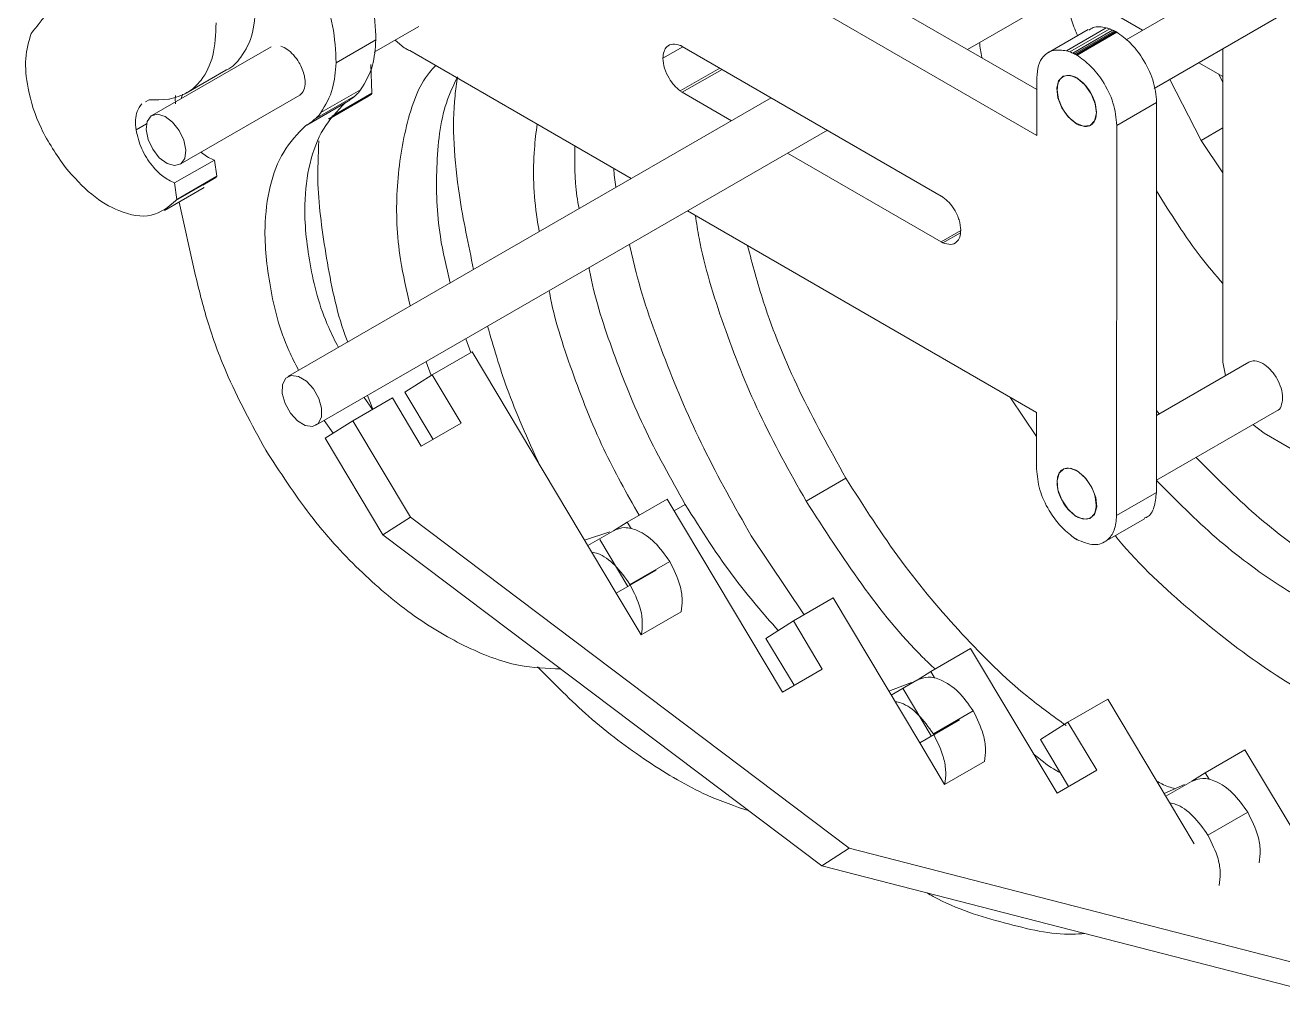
# Model space of a CAD drawing. Header units: inches. Extents: x 0 to 44.3, y 0 to 33.7.
# Drawn here: x 27.908 to 29.305, y 21.212 to 22.291 of the extents above; entities that cross this region are included whole.
import ezdxf

# ---------------------------------------------------------------- set-up
doc = ezdxf.new("R2010")
doc.units = ezdxf.units.IN
doc.header["$MEASUREMENT"] = 0

msp = doc.modelspace()

# ---------------------------------------------------------------- linework, layer by layer
at = {"color": 7, "linetype": 'Continuous', "lineweight": 15}
for p, q in [((29.0313, 22.2196), (28.4664, 22.5463)), ((29.0313, 22.1685), (28.421, 22.5214)), ((29.2664, 22.3534), (29.1306, 22.275)), ((28.9543, 22.2642), (29.0704, 22.3312)), ((29.1013, 22.313), (29.1489, 22.2856)), ((29.1618, 22.2209), (29.2976, 22.2993)), ((28.2954, 22.2611), (28.3449, 22.2897)), ((29.0885, 22.2864), (29.0443, 22.2608)), ((29.0643, 22.2627), (29.1085, 22.2882)), ((29.0682, 22.2615), (29.1123, 22.2871)), ((29.0713, 22.2602), (29.1155, 22.2857)), ((29.0734, 22.2593), (29.1176, 22.2848)), ((29.0747, 22.2586), (29.1189, 22.2841)), ((29.0749, 22.2585), (29.1191, 22.284)), ((29.0762, 22.2578), (29.1204, 22.2833)), ((29.1191, 22.284), (29.1189, 22.2841)), ((29.1204, 22.2833), (29.1191, 22.284)), ((28.2531, 22.2494), (28.2973, 22.2749)), ((28.3186, 22.2745), (28.3287, 22.2661)), ((28.1811, 22.2673), (28.0485, 22.1908)), ((28.3349, 22.263), (28.5809, 22.1208)), ((28.9251, 22.1013), (28.6376, 22.2676)), ((29.0754, 22.2582), (29.0747, 22.2586)), ((29.0762, 22.2578), (29.0749, 22.2585)), ((29.2379, 22.2648), (29.2381, 21.9167)), ((28.0865, 22.2157), (28.1307, 22.2412)), ((28.2916, 22.2474), (28.2928, 22.2155)), ((29.2114, 22.2495), (29.2379, 22.2343)), ((29.0313, 22.2327), (29.0313, 22.1685)), ((29.0758, 22.2325), (29.0755, 22.2327)), ((29.2138, 22.1631), (29.179, 22.2308)), ((29.2379, 22.2277), (29.2331, 22.237)), ((28.0797, 22.1366), (28.2126, 22.2133)), ((28.2299, 22.1872), (28.2741, 22.2127)), ((28.2361, 22.194), (28.2803, 22.2195)), ((28.2448, 22.1868), (28.289, 22.2123)), ((28.2917, 22.214), (28.2475, 22.1885)), ((28.292, 22.2142), (28.2478, 22.1887)), ((28.2928, 22.2155), (28.2486, 22.19)), ((28.2917, 22.214), (28.2887, 22.213)), ((28.6375, 22.2166), (28.6921, 22.185)), ((28.0454, 22.2083), (28.0413, 22.206)), ((28.052, 22.2083), (28.0454, 22.2083)), ((28.0672, 22.2089), (28.0563, 22.2081)), ((28.0677, 22.209), (28.0672, 22.2089)), ((28.068, 22.2091), (28.0677, 22.209)), ((28.0677, 22.209), (28.0677, 22.209)), ((28.7363, 22.2105), (28.1995, 21.9006)), ((28.2204, 22.1801), (28.2646, 22.2056)), ((29.1203, 22.1798), (29.1645, 22.2054)), ((29.1642, 21.7717), (29.1645, 22.2054)), ((28.2475, 22.1885), (28.2445, 22.1875)), ((28.2307, 21.8465), (28.7988, 22.1744)), ((29.0755, 22.1816), (29.0758, 22.1815)), ((29.0778, 22.1804), (29.0778, 22.1805)), ((29.12, 21.7462), (29.1203, 22.1798)), ((29.238, 22.127), (29.2138, 22.1631)), ((28.7546, 22.1489), (28.9251, 22.0503)), ((28.1178, 22.1413), (28.0736, 22.1158)), ((28.1178, 22.1413), (28.1204, 22.1232)), ((28.0736, 22.1158), (28.0762, 22.0976)), ((28.1194, 22.1219), (28.0752, 22.0964)), ((28.1204, 22.1232), (28.0762, 22.0976)), ((28.1194, 22.1219), (28.1051, 22.1134)), ((28.0625, 22.0852), (28.1066, 22.1107)), ((28.0788, 22.0946), (28.0962, 22.0158)), ((28.6433, 22.0847), (29.0311, 21.8605)), ((28.9271, 22.0493), (28.9465, 22.0605)), ((28.4028, 21.9273), (28.3973, 21.9426)), ((28.4041, 21.928), (28.3599, 21.9025)), ((28.5643, 21.6598), (28.4041, 21.928)), ((28.3586, 21.9017), (28.3531, 21.9171)), ((29.2667, 21.9166), (29.1643, 21.8575)), ((29.2381, 21.9167), (29.2408, 21.9017)), ((28.3599, 21.9025), (28.3294, 21.8831)), ((28.3599, 21.9025), (28.3919, 21.8488)), ((28.3157, 21.877), (28.2715, 21.8515)), ((28.2933, 21.8641), (28.2841, 21.8773)), ((28.288, 21.8795), (28.2937, 21.8643)), ((28.3477, 21.8233), (28.3157, 21.877)), ((28.3294, 21.8831), (28.3607, 21.8308)), ((29.0023, 21.8771), (29.0311, 21.8341)), ((29.1674, 21.8593), (29.1643, 21.863)), ((28.2498, 21.8376), (28.2399, 21.8518)), ((28.2715, 21.8515), (28.241, 21.832)), ((28.2715, 21.8515), (28.3356, 21.7442)), ((29.0311, 21.8605), (29.031, 21.798)), ((29.1642, 21.7853), (29.2979, 21.8625)), ((28.3919, 21.8488), (28.3477, 21.8233)), ((29.2715, 21.8472), (29.2838, 21.8376)), ((29.2838, 21.8376), (29.5168, 21.7034)), ((28.241, 21.832), (28.3051, 21.7247)), ((29.0755, 21.7961), (29.0752, 21.7962)), ((28.7751, 21.7622), (28.8193, 21.7877)), ((29.12, 21.7462), (29.1642, 21.7717)), ((28.6206, 21.7645), (28.5764, 21.7389)), ((28.7488, 21.5499), (28.6206, 21.7645)), ((28.3356, 21.7442), (28.3051, 21.7247)), ((28.3356, 21.7442), (28.8229, 21.3762)), ((28.5764, 21.7389), (28.5612, 21.7292)), ((28.5764, 21.7389), (28.5807, 21.7318)), ((29.0752, 21.7452), (29.0755, 21.7451)), ((29.1067, 21.7169), (29.1509, 21.7424)), ((28.3051, 21.7247), (28.7924, 21.3568)), ((28.5571, 21.7279), (28.529, 21.7189)), ((28.5327, 21.7127), (28.5612, 21.7292)), ((28.7142, 21.7234), (28.7728, 21.6358)), ((28.546, 21.7195), (28.5772, 21.6673)), ((29.0746, 21.7201), (29.0764, 21.719)), ((29.0749, 21.7199), (29.0754, 21.7196)), ((28.6085, 21.6853), (28.5643, 21.6598)), ((28.5795, 21.6695), (28.6237, 21.695)), ((28.5643, 21.6598), (28.592, 21.6134)), ((28.8052, 21.6546), (28.761, 21.629)), ((28.9013, 21.4936), (28.8052, 21.6546)), ((28.592, 21.6134), (28.6362, 21.6389)), ((28.761, 21.629), (28.7305, 21.6096)), ((28.761, 21.629), (28.793, 21.5754)), ((28.7305, 21.6096), (28.7618, 21.5574)), ((28.9577, 21.5983), (28.9135, 21.5728)), ((29.0538, 21.4374), (28.9577, 21.5983)), ((28.793, 21.5754), (28.7488, 21.5499)), ((28.9135, 21.5728), (28.8984, 21.5631)), ((28.9135, 21.5728), (28.9177, 21.5656)), ((28.892, 21.5606), (28.8671, 21.5509)), ((28.8697, 21.5466), (28.8982, 21.5631)), ((28.883, 21.5534), (28.9142, 21.5011)), ((29.1101, 21.542), (29.0659, 21.5165)), ((29.2063, 21.3811), (29.1101, 21.542)), ((28.9165, 21.5034), (28.9607, 21.5289)), ((28.9455, 21.5191), (28.9013, 21.4936)), ((29.0659, 21.5165), (29.0355, 21.4971)), ((29.0659, 21.5165), (29.098, 21.4629)), ((28.9013, 21.4936), (28.929, 21.4472)), ((29.0355, 21.4971), (29.0667, 21.4448)), ((29.2626, 21.4858), (29.2184, 21.4603)), ((29.3267, 21.3785), (29.2626, 21.4858)), ((28.929, 21.4472), (28.9732, 21.4727)), ((29.098, 21.4629), (29.0538, 21.4374)), ((29.2184, 21.4603), (29.2034, 21.4507)), ((29.2184, 21.4603), (29.2227, 21.4531)), ((29.1954, 21.4471), (29.1728, 21.4372)), ((29.1746, 21.4341), (29.2032, 21.4506)), ((29.2215, 21.3908), (29.2657, 21.4164)), ((28.8229, 21.3762), (28.7924, 21.3568)), ((28.8229, 21.3762), (29.3847, 21.2316)), ((28.7924, 21.3568), (29.3543, 21.2122))]:
    msp.add_line(p, q, dxfattribs=at)
at = {"color": 8, "linetype": 'Continuous', "lineweight": 15}
for p, q in [((28.6161, 22.2545), (28.6382, 22.2672)), ((28.6352, 22.2182), (28.6792, 22.2435)), ((28.6375, 22.2166), (28.6817, 22.2421)), ((28.0425, 22.1816), (28.0308, 22.1748)), ((29.0755, 22.1816), (29.0755, 22.1817)), ((29.0758, 22.1815), (29.0758, 22.1815)), ((29.2138, 22.1631), (29.2379, 22.177)), ((28.9251, 22.0503), (28.9469, 22.0629)), ((28.6285, 21.7512), (28.6409, 21.7584)), ((29.0752, 21.7452), (29.0752, 21.7452)), ((29.0755, 21.7451), (29.0755, 21.7451))]:
    msp.add_line(p, q, dxfattribs=at)
at = {"color": 7, "linetype": 'Continuous', "lineweight": 15, "flags": 128}
for points in [[(29.0976, 22.1933), (29.0956, 22.1848), (29.0905, 22.1797), (29.0831, 22.1788), (29.0746, 22.1822), (29.0662, 22.1894), (29.0593, 22.1993), (29.0548, 22.2104), (29.0535, 22.221), (29.0555, 22.2295), (29.0606, 22.2346), (29.0679, 22.2355), (29.0765, 22.2321), (29.0848, 22.2249), (29.0918, 22.215), (29.0963, 22.2039), (29.0976, 22.1933)], [(28.0715, 22.1835), (28.0789, 22.1741), (28.0841, 22.1632), (28.0862, 22.1523), (28.085, 22.1431), (28.0805, 22.1371), (28.0736, 22.1352), (28.0653, 22.1376), (28.0567, 22.1439), (28.0493, 22.1533), (28.0442, 22.1642), (28.0421, 22.1751), (28.0433, 22.1842), (28.0477, 22.1903), (28.0546, 22.1922), (28.063, 22.1898), (28.0715, 22.1835)], [(28.2269, 21.8452), (28.2188, 21.8462), (28.2102, 21.8515), (28.2024, 21.8601), (28.1964, 21.8707), (28.1933, 21.8818), (28.1936, 21.8916), (28.1971, 21.8987), (28.2033, 21.9019), (28.2114, 21.9008), (28.22, 21.8956), (28.2279, 21.887), (28.2338, 21.8763), (28.2369, 21.8653), (28.2367, 21.8554), (28.2332, 21.8484), (28.2269, 21.8452)], [(29.0615, 21.7981), (29.069, 21.7986), (29.0776, 21.7948), (29.0859, 21.7873), (29.0926, 21.7773), (29.0969, 21.7662), (29.0979, 21.7557), (29.0956, 21.7474), (29.0902, 21.7427), (29.0827, 21.7422), (29.0741, 21.7459), (29.0658, 21.7534), (29.0591, 21.7635), (29.0548, 21.7746), (29.0538, 21.7851), (29.0562, 21.7933), (29.0615, 21.7981)]]:
    msp.add_lwpolyline(points, dxfattribs=at)
at = {"color": 7, "linetype": 'Continuous', "lineweight": 15}
for points, knots in [([(28.2973, 22.2749), (28.2967, 22.2883), (28.2955, 22.3147), (28.2825, 22.355), (28.2655, 22.3906), (28.2518, 22.4101), (28.245, 22.4199)], [0, 0, 0, 0, 0.288248, 0.566664, 0.783223, 1, 1, 1, 1]), ([(28.2531, 22.2494), (28.2525, 22.2628), (28.2513, 22.2892), (28.2383, 22.3295), (28.2213, 22.365), (28.2076, 22.3846), (28.2008, 22.3944)], [0, 0, 0, 0, 0.2882481, 0.5666641, 0.7832233, 1, 1, 1, 1]), ([(28.164, 22.3194), (28.1634, 22.3066), (28.1624, 22.2814), (28.1491, 22.2568), (28.1378, 22.2439), (28.1309, 22.2415), (28.1306, 22.2414)], [0, 0, 0, 0, 0.363143, 0.713899, 0.986726, 1, 1, 1, 1]), ([(27.9143, 22.282), (27.9177, 22.2862), (27.9237, 22.2933), (27.9292, 22.3011), (27.9315, 22.3044)], [0, 0, 0, 0, 0.580401, 1, 1, 1, 1]), ([(29.0683, 22.3027), (29.0701, 22.2967), (29.0724, 22.2889), (29.0759, 22.2813), (29.0766, 22.2795)], [0, 0, 0, 0, 0.774234, 1, 1, 1, 1]), ([(27.9523, 22.133), (27.9426, 22.1471), (27.9236, 22.1748), (27.91, 22.2185), (27.9066, 22.2554), (27.9117, 22.2731), (27.9143, 22.282)], [0, 0, 0, 0, 0.285777, 0.561609, 0.778555, 1, 1, 1, 1]), ([(28.1198, 22.2939), (28.1192, 22.2811), (28.1181, 22.256), (28.1052, 22.2307), (28.0882, 22.2147), (28.0745, 22.2109), (28.0677, 22.209)], [0, 0, 0, 0, 0.288248, 0.566663, 0.783222, 1, 1, 1, 1]), ([(29.1085, 22.2882), (29.1033, 22.2892), (29.0957, 22.2906), (29.0906, 22.2867), (29.089, 22.2855)], [0, 0, 0, 0, 0.689246, 1, 1, 1, 1]), ([(29.1123, 22.2871), (29.1116, 22.2873), (29.1103, 22.2878), (29.1091, 22.2881), (29.1085, 22.2882)], [0, 0, 0, 0, 0.562935, 1, 1, 1, 1]), ([(29.1155, 22.2857), (29.1149, 22.286), (29.1138, 22.2865), (29.1128, 22.2869), (29.1123, 22.2871)], [0, 0, 0, 0, 0.558837, 1, 1, 1, 1]), ([(29.1176, 22.2848), (29.1172, 22.285), (29.1165, 22.2853), (29.1158, 22.2856), (29.1155, 22.2857)], [0, 0, 0, 0, 0.559064, 1, 1, 1, 1]), ([(29.1189, 22.2841), (29.1186, 22.2843), (29.1182, 22.2845), (29.1177, 22.2847), (29.1176, 22.2848)], [0, 0, 0, 0, 0.558983, 1, 1, 1, 1]), ([(29.1645, 22.2054), (29.1637, 22.2136), (29.162, 22.2298), (29.1501, 22.2536), (29.1355, 22.2724), (29.1251, 22.2798), (29.1198, 22.2836)], [0, 0, 0, 0, 0.283859, 0.558131, 0.775209, 1, 1, 1, 1]), ([(28.2803, 22.2195), (28.2854, 22.2278), (28.2947, 22.243), (28.2965, 22.265), (28.2973, 22.2749)], [0, 0, 0, 0, 0.551078, 1, 1, 1, 1]), ([(28.6353, 22.2686), (28.6324, 22.2695), (28.6266, 22.2711), (28.6205, 22.268), (28.6168, 22.2623), (28.6163, 22.2571), (28.6161, 22.2545)], [0, 0, 0, 0, 0.28077, 0.555571, 0.773827, 1, 1, 1, 1]), ([(28.6376, 22.2676), (28.6371, 22.2678), (28.6364, 22.2682), (28.6356, 22.2685), (28.6353, 22.2686)], [0, 0, 0, 0, 0.557801, 1, 1, 1, 1]), ([(28.9707, 22.2546), (28.9706, 22.2549), (28.9689, 22.2608), (28.9684, 22.2665), (28.9678, 22.272)], [0, 0, 0, 0, 0.043587, 1, 1, 1, 1]), ([(28.2126, 22.2133), (28.2144, 22.215), (28.2179, 22.2184), (28.219, 22.2268), (28.218, 22.235), (28.2157, 22.2425), (28.2117, 22.2506), (28.2059, 22.2583), (28.1989, 22.2647), (28.1942, 22.2668), (28.1918, 22.2678)], [0, 0, 0, 0, 0.156653, 0.307882, 0.408773, 0.511056, 0.616871, 0.747971, 0.874498, 1, 1, 1, 1]), ([(28.3287, 22.2661), (28.3299, 22.2654), (28.332, 22.2643), (28.334, 22.2634), (28.3349, 22.263)], [0, 0, 0, 0, 0.56451, 1, 1, 1, 1]), ([(28.6161, 22.2545), (28.6165, 22.2508), (28.6172, 22.2435), (28.6222, 22.2327), (28.6284, 22.2239), (28.6329, 22.2201), (28.6352, 22.2182)], [0, 0, 0, 0, 0.285401, 0.560939, 0.777918, 1, 1, 1, 1]), ([(29.0643, 22.2627), (29.0593, 22.2634), (29.0492, 22.2647), (29.0388, 22.2577), (29.0325, 22.2469), (29.0317, 22.2375), (29.0313, 22.2327)], [0, 0, 0, 0, 0.279528, 0.55585, 0.7747, 1, 1, 1, 1]), ([(29.0682, 22.2615), (29.0674, 22.2618), (29.0661, 22.2622), (29.0649, 22.2626), (29.0643, 22.2627)], [0, 0, 0, 0, 0.562935, 1, 1, 1, 1]), ([(29.0713, 22.2602), (29.0707, 22.2605), (29.0697, 22.261), (29.0686, 22.2614), (29.0682, 22.2615)], [0, 0, 0, 0, 0.558837, 1, 1, 1, 1]), ([(29.0734, 22.2593), (29.073, 22.2595), (29.0723, 22.2598), (29.0716, 22.2601), (29.0713, 22.2602)], [0, 0, 0, 0, 0.559064, 1, 1, 1, 1]), ([(29.0747, 22.2586), (29.0744, 22.2587), (29.074, 22.259), (29.0736, 22.2592), (29.0734, 22.2593)], [0, 0, 0, 0, 0.558983, 1, 1, 1, 1]), ([(29.0749, 22.2585), (29.075, 22.2585), (29.0752, 22.2584), (29.0753, 22.2583), (29.0754, 22.2582)], [0, 0, 0, 0, 0.55489, 1, 1, 1, 1]), ([(29.0756, 22.2581), (29.0757, 22.258), (29.0759, 22.258), (29.0761, 22.2579), (29.0762, 22.2578)], [0, 0, 0, 0, 0.530754, 1, 1, 1, 1]), ([(29.1203, 22.1798), (29.1195, 22.1881), (29.1178, 22.2043), (29.1059, 22.2281), (29.0913, 22.2469), (29.0809, 22.2543), (29.0756, 22.2581)], [0, 0, 0, 0, 0.283859, 0.558131, 0.775209, 1, 1, 1, 1]), ([(28.2361, 22.194), (28.2412, 22.2023), (28.2505, 22.2175), (28.2523, 22.2395), (28.2531, 22.2494)], [0, 0, 0, 0, 0.551078, 1, 1, 1, 1]), ([(28.3355, 21.9791), (28.3314, 21.9964), (28.3209, 22.0413), (28.3187, 22.1104), (28.3296, 22.1807), (28.3456, 22.2274), (28.3614, 22.2438), (28.3638, 22.2463)], [0, 0, 0, 0, 0.159469, 0.413705, 0.680781, 0.951362, 1, 1, 1, 1]), ([(28.3797, 22.0046), (28.3756, 22.022), (28.365, 22.0669), (28.3635, 22.1352), (28.3699, 22.1961), (28.3834, 22.2243), (28.3879, 22.2337)], [0, 0, 0, 0, 0.1962467, 0.5091141, 0.8377842, 1, 1, 1, 1]), ([(28.3879, 22.2337), (28.3869, 22.2267), (28.3812, 22.1869), (28.3858, 22.1143), (28.4, 22.0473), (28.4058, 22.0197)], [0, 0, 0, 0, 0.111311, 0.634046, 1, 1, 1, 1]), ([(29.0731, 22.2338), (29.0703, 22.2346), (29.0646, 22.2361), (29.0585, 22.233), (29.0548, 22.2273), (29.0543, 22.2222), (29.0541, 22.2195)], [0, 0, 0, 0, 0.280288, 0.555077, 0.773456, 1, 1, 1, 1]), ([(29.0755, 22.2327), (29.0751, 22.2329), (29.0743, 22.2333), (29.0735, 22.2336), (29.0731, 22.2338)], [0, 0, 0, 0, 0.561892, 1, 1, 1, 1]), ([(29.0778, 22.2312), (29.0774, 22.2315), (29.0768, 22.2319), (29.0761, 22.2323), (29.0758, 22.2325)], [0, 0, 0, 0, 0.551796, 1, 1, 1, 1]), ([(29.0976, 22.1944), (29.0973, 22.1982), (29.0965, 22.2056), (29.0913, 22.2166), (29.0849, 22.2255), (29.0802, 22.2293), (29.0778, 22.2312)], [0, 0, 0, 0, 0.285031, 0.560371, 0.777371, 1, 1, 1, 1]), ([(28.0748, 22.2131), (28.0747, 22.2125), (28.0741, 22.2098), (28.0745, 22.2064), (28.0748, 22.2037)], [0, 0, 0, 0, 0.20008, 1, 1, 1, 1]), ([(28.0825, 22.2144), (28.0823, 22.2136), (28.0818, 22.2119), (28.0811, 22.2103), (28.0808, 22.2094)], [0, 0, 0, 0, 0.464441, 1, 1, 1, 1]), ([(28.2645, 22.2057), (28.2662, 22.2067), (28.2696, 22.2087), (28.2726, 22.2114), (28.2741, 22.2127)], [0, 0, 0, 0, 0.502047, 1, 1, 1, 1]), ([(28.2741, 22.2127), (28.2754, 22.2138), (28.2777, 22.2156), (28.2794, 22.2182), (28.2802, 22.2194)], [0, 0, 0, 0, 0.566495, 1, 1, 1, 1]), ([(28.2802, 22.2194), (28.2802, 22.2194), (28.2802, 22.2194), (28.2803, 22.2194), (28.2803, 22.2195), (28.2803, 22.2195)], [0, 0, 0, 0, 0.321917, 0.594678, 1, 1, 1, 1]), ([(28.292, 22.2142), (28.292, 22.2142), (28.2918, 22.2141), (28.2917, 22.214), (28.2917, 22.214)], [0, 0, 0, 0, 0.560117, 1, 1, 1, 1]), ([(28.2928, 22.2155), (28.2927, 22.2153), (28.2924, 22.2149), (28.2922, 22.2145), (28.292, 22.2142)], [0, 0, 0, 0, 0.506259, 1, 1, 1, 1]), ([(28.6352, 22.2182), (28.6357, 22.2179), (28.6364, 22.2173), (28.6372, 22.2168), (28.6375, 22.2166)], [0, 0, 0, 0, 0.56108, 1, 1, 1, 1]), ([(29.0541, 22.2195), (29.0545, 22.2158), (29.0552, 22.2085), (29.0602, 22.1977), (29.0665, 22.1889), (29.071, 22.1851), (29.0733, 22.1832)], [0, 0, 0, 0, 0.285335, 0.561169, 0.778211, 1, 1, 1, 1]), ([(28.0373, 22.2037), (28.0354, 22.2011), (28.0318, 22.1964), (28.0298, 22.186), (28.0305, 22.1786), (28.0308, 22.1748)], [0, 0, 0, 0, 0.381053, 0.685427, 1, 1, 1, 1]), ([(28.0526, 22.2083), (28.0525, 22.2083), (28.0522, 22.2083), (28.0521, 22.2083), (28.052, 22.2083)], [0, 0, 0, 0, 0.549354, 1, 1, 1, 1]), ([(28.0549, 22.2082), (28.0545, 22.2082), (28.0537, 22.2083), (28.0529, 22.2083), (28.0526, 22.2083)], [0, 0, 0, 0, 0.560701, 1, 1, 1, 1]), ([(28.0563, 22.2081), (28.056, 22.2081), (28.0556, 22.2081), (28.0551, 22.2082), (28.0549, 22.2082)], [0, 0, 0, 0, 0.570563, 1, 1, 1, 1]), ([(28.2556, 21.933), (28.2519, 21.9403), (28.2363, 21.9708), (28.2224, 22.0265), (28.2161, 22.0885), (28.2227, 22.1387), (28.2374, 22.1782), (28.2545, 22.1959), (28.2632, 22.2049)], [0, 0, 0, 0, 0.06776, 0.28145, 0.492635, 0.659024, 0.827355, 1, 1, 1, 1]), ([(28.219, 22.1794), (28.2212, 22.1806), (28.225, 22.1828), (28.2284, 22.1859), (28.2299, 22.1872)], [0, 0, 0, 0, 0.559817, 1, 1, 1, 1]), ([(28.2299, 22.1872), (28.2312, 22.1882), (28.2335, 22.1901), (28.2353, 22.1927), (28.236, 22.1938)], [0, 0, 0, 0, 0.566495, 1, 1, 1, 1]), ([(28.236, 22.1938), (28.236, 22.1938), (28.236, 22.1939), (28.2361, 22.1939), (28.2361, 22.194), (28.2361, 22.194)], [0, 0, 0, 0, 0.321917, 0.594678, 1, 1, 1, 1]), ([(28.2478, 22.1887), (28.2478, 22.1887), (28.2476, 22.1886), (28.2475, 22.1885), (28.2475, 22.1885)], [0, 0, 0, 0, 0.560117, 1, 1, 1, 1]), ([(28.2484, 22.1896), (28.2483, 22.1895), (28.2482, 22.1892), (28.248, 22.1889), (28.2478, 22.1887)], [0, 0, 0, 0, 0.290364, 1, 1, 1, 1]), ([(29.0778, 22.1804), (29.0808, 22.1795), (29.0867, 22.1776), (29.0931, 22.1807), (29.0969, 22.1864), (29.0974, 22.1917), (29.0976, 22.1944)], [0, 0, 0, 0, 0.281471, 0.556505, 0.774637, 1, 1, 1, 1]), ([(28.0308, 22.1748), (28.0325, 22.1678), (28.0358, 22.1539), (28.0476, 22.1355), (28.0607, 22.1221), (28.0692, 22.1179), (28.0736, 22.1158)], [0, 0, 0, 0, 0.283655, 0.557934, 0.775078, 1, 1, 1, 1]), ([(28.2114, 21.9075), (28.2077, 21.9148), (28.1921, 21.9452), (28.1782, 22.0009), (28.1719, 22.063), (28.1785, 22.1132), (28.1932, 22.1527), (28.2103, 22.1704), (28.219, 22.1794)], [0, 0, 0, 0, 0.06776, 0.28145, 0.492635, 0.659024, 0.827355, 1, 1, 1, 1]), ([(28.4787, 22.0618), (28.4779, 22.0664), (28.4723, 22.0985), (28.4712, 22.1394), (28.4752, 22.1721), (28.4763, 22.1813)], [0, 0, 0, 0, 0.107137, 0.748929, 1, 1, 1, 1]), ([(29.0733, 22.1832), (29.0737, 22.1829), (29.0744, 22.1823), (29.0752, 22.1819), (29.0755, 22.1816)], [0, 0, 0, 0, 0.561855, 1, 1, 1, 1]), ([(29.0758, 22.1815), (29.0761, 22.1813), (29.0768, 22.1809), (29.0775, 22.1806), (29.0778, 22.1804)], [0, 0, 0, 0, 0.568916, 1, 1, 1, 1]), ([(28.2339, 22.1626), (28.2332, 22.1468), (28.2312, 22.1058), (28.2419, 22.0325), (28.2532, 21.9728), (28.265, 21.9414), (28.2659, 21.939)], [0, 0, 0, 0, 0.2319631, 0.5993351, 0.969055, 1, 1, 1, 1]), ([(28.5229, 22.0873), (28.5221, 22.0919), (28.5177, 22.1164), (28.5181, 22.1388), (28.5184, 22.1569)], [0, 0, 0, 0, 0.188763, 1, 1, 1, 1]), ([(28.1033, 22.1503), (28.1038, 22.1497), (28.1084, 22.1451), (28.1134, 22.1431), (28.1178, 22.1413)], [0, 0, 0, 0, 0.110624, 1, 1, 1, 1]), ([(28.0752, 22.0964), (28.0668, 22.0893), (28.0501, 22.0754), (28.0147, 22.0816), (27.9807, 22.1013), (27.9619, 22.1223), (27.9523, 22.133)], [0, 0, 0, 0, 0.283181, 0.5575, 0.774813, 1, 1, 1, 1]), ([(28.5616, 22.132), (28.5619, 22.1252), (28.5623, 22.1184), (28.564, 22.1112), (28.5641, 22.1111)], [0, 0, 0, 0, 0.9843377, 1, 1, 1, 1]), ([(28.1204, 22.1232), (28.1202, 22.1229), (28.1199, 22.1225), (28.1196, 22.1221), (28.1194, 22.1219)], [0, 0, 0, 0, 0.560538, 1, 1, 1, 1]), ([(28.9271, 22.1001), (28.9267, 22.1003), (28.9261, 22.1008), (28.9254, 22.1012), (28.9251, 22.1013)], [0, 0, 0, 0, 0.55179, 1, 1, 1, 1]), ([(29.1644, 22.107), (29.1802, 22.0816), (29.2029, 22.045), (29.2299, 22.0135), (29.2381, 22.004)], [0, 0, 0, 0, 0.696944, 1, 1, 1, 1]), ([(28.0762, 22.0976), (28.076, 22.0974), (28.0757, 22.097), (28.0754, 22.0966), (28.0752, 22.0964)], [0, 0, 0, 0, 0.560538, 1, 1, 1, 1]), ([(28.9469, 22.0632), (28.9465, 22.067), (28.9458, 22.0744), (28.9406, 22.0855), (28.9341, 22.0944), (28.9295, 22.0982), (28.9271, 22.1001)], [0, 0, 0, 0, 0.285178, 0.560827, 0.777884, 1, 1, 1, 1]), ([(28.7751, 21.7622), (28.757, 21.7945), (28.7213, 21.8583), (28.6826, 21.9572), (28.6594, 22.0317), (28.6534, 22.0712), (28.6522, 22.0796)], [0, 0, 0, 0, 0.313526, 0.6186, 0.918656, 1, 1, 1, 1]), ([(28.9271, 22.0493), (28.9301, 22.0483), (28.936, 22.0465), (28.9423, 22.0495), (28.9462, 22.0552), (28.9467, 22.0605), (28.9469, 22.0632)], [0, 0, 0, 0, 0.280934, 0.5561828, 0.7745369, 1, 1, 1, 1]), ([(28.579, 22.0475), (28.5813, 22.0371), (28.5908, 21.9948), (28.6179, 21.9184), (28.6599, 21.8195), (28.696, 21.7557), (28.7142, 21.7234)], [0, 0, 0, 0, 0.09595, 0.391549, 0.692057, 1, 1, 1, 1]), ([(28.8193, 21.7877), (28.8014, 21.82), (28.766, 21.8837), (28.7298, 21.9718), (28.7156, 22.0252), (28.7101, 22.0461)], [0, 0, 0, 0, 0.3852273, 0.7600704, 1, 1, 1, 1]), ([(28.9251, 22.0503), (28.9254, 22.0501), (28.9261, 22.0497), (28.9268, 22.0494), (28.9271, 22.0493)], [0, 0, 0, 0, 0.568913, 1, 1, 1, 1]), ([(28.6409, 21.7584), (28.6248, 21.7872), (28.5929, 21.8439), (28.5586, 21.9319), (28.539, 21.9917), (28.5342, 22.0205), (28.534, 22.0216)], [0, 0, 0, 0, 0.337089, 0.665145, 0.987792, 1, 1, 1, 1]), ([(28.0962, 22.0158), (28.1006, 21.9977), (28.1094, 21.9614), (28.1339, 21.8942), (28.1593, 21.8476), (28.175, 21.8187)], [0, 0, 0, 0, 0.274232, 0.55191, 1, 1, 1, 1]), ([(28.5895, 21.7465), (28.5759, 21.7708), (28.5467, 21.8231), (28.5145, 21.9064), (28.4948, 21.9661), (28.49, 21.995), (28.4898, 21.996)], [0, 0, 0, 0, 0.3001885, 0.6465051, 0.987112, 1, 1, 1, 1]), ([(28.4213, 21.9565), (28.4279, 21.9336), (28.4428, 21.8823), (28.4659, 21.8313), (28.4787, 21.8031)], [0, 0, 0, 0, 0.4458856, 1, 1, 1, 1]), ([(29.3044, 21.8768), (29.3041, 21.8804), (29.3034, 21.8875), (29.2983, 21.8988), (29.291, 21.9087), (29.2823, 21.9157), (29.2735, 21.9189), (29.2689, 21.9174), (29.2667, 21.9166)], [0, 0, 0, 0, 0.169671, 0.333471, 0.497272, 0.666943, 0.836614, 1, 1, 1, 1]), ([(29.2979, 21.8625), (29.2979, 21.8625), (29.3003, 21.8629), (29.3033, 21.8676), (29.304, 21.8737), (29.3044, 21.8768)], [0, 0, 0, 0, 0.0012414, 0.4918285, 1, 1, 1, 1]), ([(28.175, 21.8187), (28.1909, 21.7942), (28.2222, 21.7458), (28.2778, 21.6846), (28.3359, 21.6351), (28.3961, 21.5991), (28.4532, 21.5772), (28.4872, 21.5761), (28.5026, 21.5757)], [0, 0, 0, 0, 0.175694, 0.346132, 0.513905, 0.680713, 0.855808, 1, 1, 1, 1]), ([(29.6199, 21.627), (29.5991, 21.6233), (29.558, 21.6161), (29.4888, 21.6265), (29.4173, 21.6515), (29.3452, 21.6918), (29.2743, 21.7442), (29.2301, 21.7887), (29.2082, 21.8107)], [0, 0, 0, 0, 0.171452, 0.34009, 0.507311, 0.674122, 0.838417, 1, 1, 1, 1]), ([(29.031, 21.798), (29.0318, 21.7903), (29.0332, 21.7753), (29.0436, 21.753), (29.0564, 21.7349), (29.0657, 21.727), (29.0705, 21.723)], [0, 0, 0, 0, 0.285517, 0.561018, 0.777941, 1, 1, 1, 1]), ([(29.073, 21.7972), (29.0701, 21.7981), (29.0643, 21.7997), (29.0582, 21.7966), (29.0544, 21.7909), (29.054, 21.7857), (29.0538, 21.7831)], [0, 0, 0, 0, 0.280773, 0.555766, 0.774017, 1, 1, 1, 1]), ([(29.0752, 21.7962), (29.0748, 21.7964), (29.0741, 21.7968), (29.0733, 21.7971), (29.073, 21.7972)], [0, 0, 0, 0, 0.565929, 1, 1, 1, 1]), ([(29.0775, 21.7948), (29.0771, 21.795), (29.0765, 21.7955), (29.0758, 21.7959), (29.0755, 21.7961)], [0, 0, 0, 0, 0.551796, 1, 1, 1, 1]), ([(29.0973, 21.7579), (29.097, 21.7617), (29.0962, 21.7692), (29.091, 21.7802), (29.0845, 21.7891), (29.0799, 21.7929), (29.0775, 21.7948)], [0, 0, 0, 0, 0.28518, 0.560827, 0.777884, 1, 1, 1, 1]), ([(29.0639, 21.5127), (29.0493, 21.5233), (29.0096, 21.5518), (28.9475, 21.6134), (28.8788, 21.6943), (28.8393, 21.7563), (28.8193, 21.7877)], [0, 0, 0, 0, 0.160308, 0.434562, 0.713404, 1, 1, 1, 1]), ([(29.0538, 21.7831), (29.0541, 21.7794), (29.0548, 21.7721), (29.0599, 21.7613), (29.0661, 21.7526), (29.0706, 21.7487), (29.0729, 21.7468)], [0, 0, 0, 0, 0.285551, 0.561403, 0.778442, 1, 1, 1, 1]), ([(29.601, 21.6125), (29.5927, 21.6085), (29.5663, 21.5956), (29.5131, 21.5919), (29.4448, 21.6006), (29.3731, 21.6261), (29.301, 21.6663), (29.2302, 21.7187), (29.1861, 21.7631), (29.1642, 21.785)], [0, 0, 0, 0, 0.072088, 0.231243, 0.387787, 0.543015, 0.697862, 0.850374, 1, 1, 1, 1]), ([(29.1505, 21.7433), (29.1517, 21.7436), (29.157, 21.7451), (29.1624, 21.755), (29.1636, 21.7661), (29.1642, 21.7717)], [0, 0, 0, 0, 0.127428, 0.555776, 1, 1, 1, 1]), ([(28.7441, 21.6183), (28.7279, 21.6368), (28.6903, 21.6798), (28.6588, 21.7299), (28.6409, 21.7584)], [0, 0, 0, 0, 0.432302, 1, 1, 1, 1]), ([(28.9183, 21.5756), (28.9136, 21.5799), (28.8846, 21.6074), (28.8348, 21.6695), (28.7952, 21.731), (28.7751, 21.7622)], [0, 0, 0, 0, 0.0855945, 0.5365274, 1, 1, 1, 1]), ([(29.0775, 21.744), (29.0805, 21.7431), (29.0864, 21.7412), (29.0927, 21.7443), (29.0966, 21.75), (29.0971, 21.7552), (29.0973, 21.7579)], [0, 0, 0, 0, 0.280934, 0.556182, 0.774536, 1, 1, 1, 1]), ([(29.0729, 21.7468), (29.0733, 21.7465), (29.0741, 21.7459), (29.0749, 21.7454), (29.0752, 21.7452)], [0, 0, 0, 0, 0.561088, 1, 1, 1, 1]), ([(29.0755, 21.7451), (29.0758, 21.7448), (29.0765, 21.7445), (29.0772, 21.7441), (29.0775, 21.744)], [0, 0, 0, 0, 0.568916, 1, 1, 1, 1]), ([(29.0756, 21.7195), (29.0823, 21.7168), (29.0953, 21.7115), (29.1097, 21.7172), (29.1184, 21.7291), (29.1195, 21.7404), (29.12, 21.7462)], [0, 0, 0, 0, 0.283145, 0.557338, 0.774642, 1, 1, 1, 1]), ([(28.6237, 21.695), (28.6183, 21.7026), (28.6078, 21.7176), (28.5892, 21.7299), (28.573, 21.7341), (28.5652, 21.7309), (28.5612, 21.7292)], [0, 0, 0, 0, 0.283707, 0.557916, 0.775023, 1, 1, 1, 1]), ([(29.1186, 21.7237), (29.121, 21.7207), (29.1486, 21.6873), (29.2072, 21.6347), (29.2915, 21.5694), (29.3766, 21.5221), (29.4534, 21.4921), (29.4989, 21.4863), (29.5185, 21.4838)], [0, 0, 0, 0, 0.0204201, 0.2296503, 0.437057, 0.6438557, 0.8473827, 1, 1, 1, 1]), ([(29.0705, 21.723), (29.0711, 21.7225), (29.0721, 21.7217), (29.0732, 21.721), (29.0737, 21.7207)], [0, 0, 0, 0, 0.556356, 1, 1, 1, 1]), ([(29.0737, 21.7207), (29.0739, 21.7206), (29.0743, 21.7203), (29.0748, 21.72), (29.0749, 21.7199)], [0, 0, 0, 0, 0.559941, 1, 1, 1, 1]), ([(29.0754, 21.7196), (29.0752, 21.7197), (29.075, 21.7199), (29.0747, 21.72), (29.0746, 21.7201)], [0, 0, 0, 0, 0.558366, 1, 1, 1, 1]), ([(29.0764, 21.719), (29.0762, 21.7191), (29.076, 21.7192), (29.0757, 21.7194), (29.0756, 21.7195)], [0, 0, 0, 0, 0.558141, 1, 1, 1, 1]), ([(28.5795, 21.6695), (28.5742, 21.677), (28.5637, 21.6918), (28.5475, 21.7035), (28.5393, 21.705), (28.5371, 21.7054)], [0, 0, 0, 0, 0.429326, 0.844277, 1, 1, 1, 1]), ([(28.6362, 21.6389), (28.6368, 21.6434), (28.6381, 21.6524), (28.6351, 21.672), (28.6281, 21.6862), (28.6237, 21.695)], [0, 0, 0, 0, 0.276451, 0.55321, 1, 1, 1, 1]), ([(28.592, 21.6134), (28.5927, 21.6179), (28.5939, 21.6269), (28.5909, 21.6465), (28.5839, 21.6607), (28.5795, 21.6695)], [0, 0, 0, 0, 0.276451, 0.55321, 1, 1, 1, 1]), ([(28.4768, 21.5779), (28.4956, 21.559), (28.535, 21.519), (28.5988, 21.4715), (28.6591, 21.4358), (28.6963, 21.423), (28.7118, 21.4177)], [0, 0, 0, 0, 0.24981, 0.526315, 0.801973, 1, 1, 1, 1]), ([(28.9607, 21.5289), (28.9554, 21.5365), (28.9448, 21.5515), (28.9263, 21.5637), (28.91, 21.568), (28.9022, 21.5647), (28.8982, 21.5631)], [0, 0, 0, 0, 0.283709, 0.557915, 0.775021, 1, 1, 1, 1]), ([(28.9165, 21.5034), (28.9112, 21.5109), (28.9007, 21.5256), (28.8846, 21.5373), (28.8763, 21.5388), (28.8741, 21.5392)], [0, 0, 0, 0, 0.429336, 0.844292, 1, 1, 1, 1]), ([(28.9732, 21.4727), (28.9739, 21.4772), (28.9751, 21.4862), (28.9721, 21.5059), (28.9651, 21.5201), (28.9607, 21.5289)], [0, 0, 0, 0, 0.276446, 0.553204, 1, 1, 1, 1]), ([(28.929, 21.4472), (28.9297, 21.4517), (28.9309, 21.4607), (28.9279, 21.4803), (28.9209, 21.4946), (28.9165, 21.5034)], [0, 0, 0, 0, 0.276446, 0.553204, 1, 1, 1, 1]), ([(29.0575, 21.4602), (29.055, 21.4616), (29.0449, 21.4669), (29.035, 21.4751), (29.0275, 21.4813)], [0, 0, 0, 0, 0.246515, 1, 1, 1, 1]), ([(29.1849, 21.4425), (29.18, 21.4439), (29.1734, 21.4458), (29.1665, 21.4498), (29.1646, 21.4508)], [0, 0, 0, 0, 0.726773, 1, 1, 1, 1]), ([(29.2657, 21.4164), (29.2603, 21.424), (29.2498, 21.4389), (29.2312, 21.4512), (29.215, 21.4554), (29.2072, 21.4522), (29.2032, 21.4506)], [0, 0, 0, 0, 0.283705, 0.557911, 0.775019, 1, 1, 1, 1]), ([(29.2215, 21.3908), (29.2162, 21.3983), (29.2057, 21.4131), (29.1895, 21.4248), (29.1813, 21.4263), (29.1791, 21.4267)], [0, 0, 0, 0, 0.429319, 0.844264, 1, 1, 1, 1]), ([(29.2782, 21.3602), (29.2788, 21.3647), (29.2801, 21.3737), (29.2771, 21.3933), (29.27, 21.4076), (29.2657, 21.4164)], [0, 0, 0, 0, 0.276451, 0.553212, 1, 1, 1, 1]), ([(29.234, 21.3347), (29.2346, 21.3392), (29.2359, 21.3482), (29.2329, 21.3678), (29.2258, 21.3821), (29.2215, 21.3908)], [0, 0, 0, 0, 0.276451, 0.553212, 1, 1, 1, 1]), ([(28.9095, 21.3266), (28.9118, 21.3253), (28.9407, 21.3088), (28.9954, 21.2927), (29.0523, 21.2788), (29.0801, 21.2812), (29.0846, 21.2816)], [0, 0, 0, 0, 0.03717, 0.474514, 0.915085, 1, 1, 1, 1])]:
    msp.add_open_spline(points, degree=3, knots=knots, dxfattribs=at)

doc.saveas('drawing.dxf')
